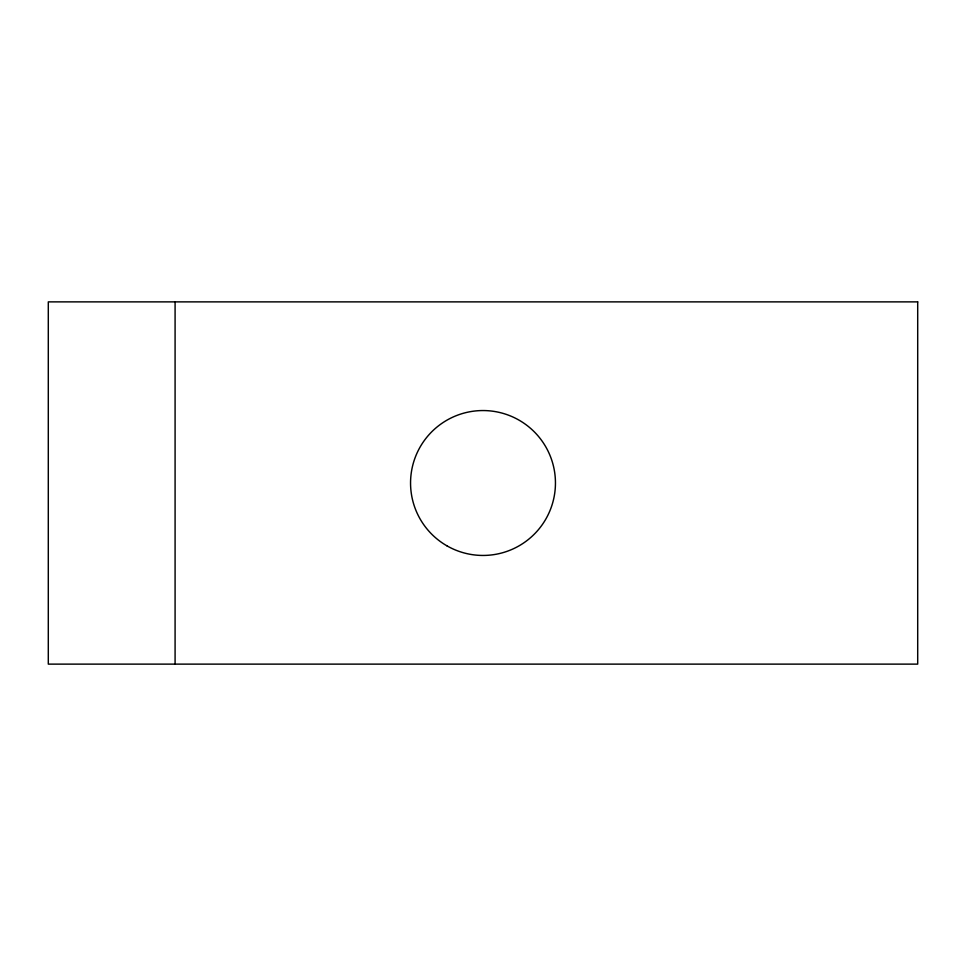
<?xml version="1.0" encoding="UTF-8"?>
<svg xmlns="http://www.w3.org/2000/svg" width="966" height="966" viewBox="0 0 966 966"><rect width="100%" height="100%" fill="white"/><g stroke="black" fill="none" stroke-linecap="round" stroke-linejoin="round"><path stroke-width="1.45" d="M175.088 301.875L175.088 664.125M917.7 301.875L48.3 301.875L48.3 664.125L917.7 664.125L917.7 301.875M446.775 545.742A72.45 72.45 0 0 0 555.45 483A72.45 72.45 0 0 0 446.775 420.258A72.45 72.45 0 0 0 446.775 545.742"/></g></svg>
